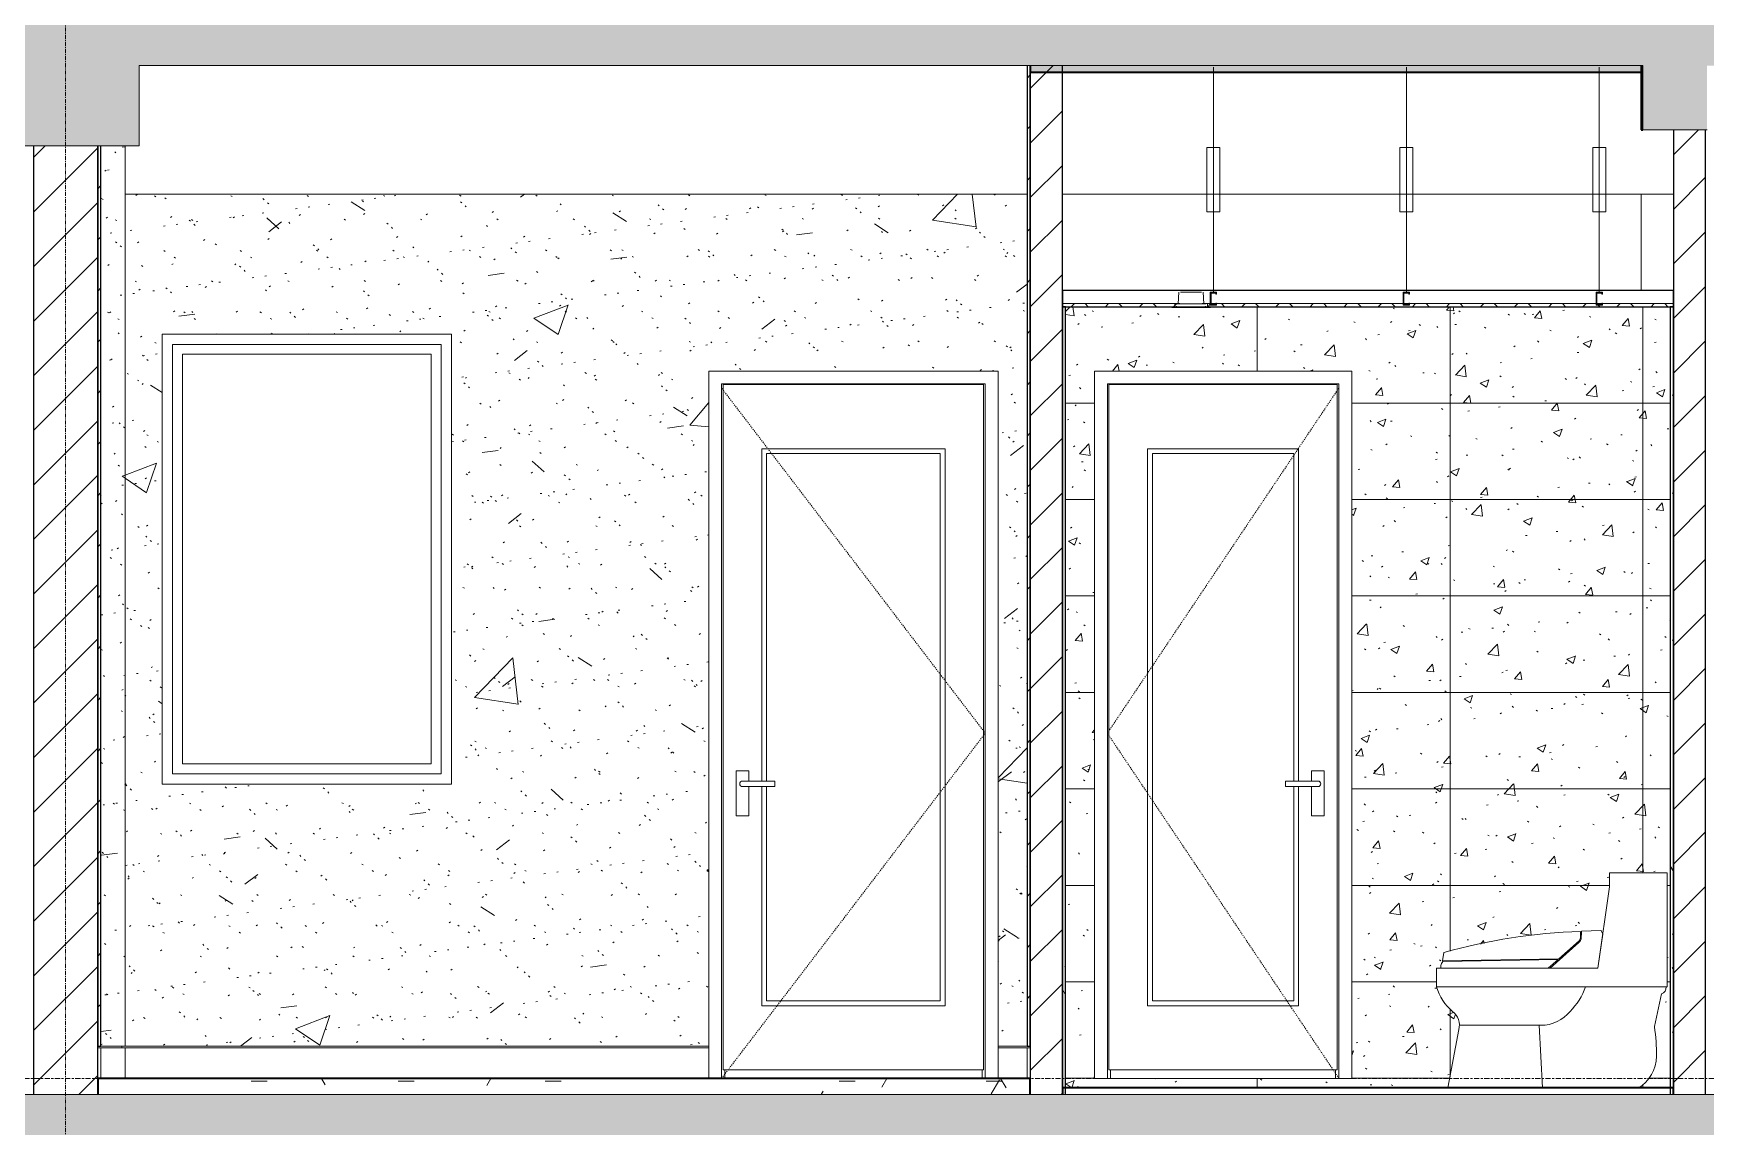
# Model space of a CAD drawing. Header units: millimetres. Extents: x -92143 to -2058, y -8802 to 35300.
# Drawn here: x -70037 to -64837, y 5450 to 8850 of the extents above; entities that cross this region are included whole.
import ezdxf

# ---------------------------------------------------------------- set-up
doc = ezdxf.new("R2010")
doc.units = ezdxf.units.MM
for name, pattern in [('Centre', [31.75, 6.35, -4.7625, 15.875, -4.7625]), ('Dash', [6.35, 3.175, -3.175]), ('Grid Line', [22.225, 12.7, -3.175, 3.175, -3.175])]:
    doc.linetypes.add(name, pattern=pattern)
for name, color, linetype, lineweight in [('0-1', 7, 'Continuous', 5), ('A-CLNG-1', 250, 'Continuous', 25), ('A-CLNG-2', 7, 'Continuous', 9), ('A-CLNG-PATT-1', 9, 'Continuous', 9), ('A-DETL-GENF', 92, 'Continuous', 9), ('A-DETL-GENF-1', 7, 'Continuous', 9), ('A-DETL-GENF-HDLN-1', 7, 'Dash', 9), ('A-DETL-THIN', 151, 'Continuous', 9), ('A-DOOR', 31, 'Continuous', 9), ('A-DOOR-1', 7, 'Continuous', 9), ('A-FLOR-1', 10, 'Continuous', 35), ('A-FLOR-HRAL', 11, 'Continuous', 9), ('A-FLOR-HRAL-1', 253, 'Continuous', 18), ('A-FLOR-HRAL-2', 9, 'Continuous', 9), ('A-FLOR-LEVL-2', 51, 'Centre', 9), ('A-FLOR-PATT-1', 7, 'Continuous', 9), ('A-FLOR-PATT-2', 67, 'Continuous', 9), ('A-GLAZ', 151, 'Continuous', 9), ('A-GLAZ-1', 7, 'Continuous', 9), ('A-WALL-1', 7, 'Continuous', 9), ('A-WALL-2', 250, 'Continuous', 25), ('A-WALL-3', 113, 'Continuous', 25), ('A-WALL-PATT-1', 7, 'Continuous', 9), ('A-WALL-PATT-2', 9, 'Continuous', 9), ('A-WALL-PATT-4', 111, 'Continuous', 9), ('E-LITE-EQPM', 33, 'Continuous', 9), ('E-LITE-EQPM-1', 7, 'Continuous', 9), ('I-WALL-1', 250, 'Continuous', 25), ('I-WALL-2', 7, 'Continuous', 9), ('P-SANR-FIXT', 6, 'Continuous', 9), ('P-SANR-FIXT-1', 7, 'Continuous', 9), ('S-BEAM-1', 12, 'Continuous', 5), ('S-BEAM-2', 7, 'Continuous', 9), ('S-BEAM-3', 10, 'Continuous', 35), ('S-COLS-1', 7, 'Continuous', 9), ('S-GRID-1', 1, 'Grid Line', 9)]:
    doc.layers.add(name, color=color, linetype=linetype, lineweight=lineweight)
pattern_1 = [(45, (-51987.05, 14125), (-79.5495, 79.5495), [])]
pattern_2 = [(50, (-51987.05, 14125), (1093.104, -95.634), [114.3, -1257.3]), (355, (-51987, 14125), (-211.46, 1146.34), [91.44, -1005.84]), (100.451, (-51896, 14117), (881.656, 1050.7), [97.14, -1068.54]), (46.184, (-51987, 14429.8), (1626.475, -252.26), [171.45, -1885.95]), (96.636, (-51851.5, 14408.8), (1424.42, 1484.57), [145.71, -1602.81]), (351.184, (-51987, 14429.8), (1424.43, 1484.55), [137.16, -1508.76]), (21, (-51834.65, 14353.6), (909.686, -613.59), [114.3, -1257.3]), (326, (-51834.7, 14353.6), (370.81, 1105.13), [91.44, -1005.84]), (71.451, (-51758.8, 14302.5), (1280.503, 491.53), [97.14, -1068.54]), (37.5, (-51987.05, 14125), (18.531, 507.33), [50.292, -943.356, 50.292, -970.788, -1009.65]), (37.5, (-51987.05, 14125), (18.531, 507.33), [-2014.728, 50.292, -959.358]), (7.5, (-51987.05, 14125), (400.918, 601.084), [50.292, -531.876, 50.292, -920.496, -384.81]), (7.5, (-51987.05, 14125), (400.918, 601.084), [-1552.956, 50.292, -334.518]), (327.5, (-52326.9, 14125), (813.545, -34.374), [50.292, -330.708, 50.292, -1138.428, -1577.34]), (327.5, (-52326.9, 14125), (813.545, -34.374), [-1569.72, 50.292, -1527.048]), (317.5, (-52479.3, 14125), (888.775, 152.56), [50.292, -445.008, 50.292, -739.14, -1120.14]), (317.5, (-52479.3, 14125), (888.775, 152.56), [-1284.73, 50.29, -1069.85])]
pattern_3 = [(37.5, (-51987.05, 14125), (-4.7995, 146.8239), [5.029, -110.795, 5.029, -124.511, -123.825]), (37.5, (-51987.05, 14125), (-4.7995, 146.8239), [-245.364, 5.029, -118.796]), (7.5, (-51987.05, 14125), (134.8574, 215.0472), [5.029, -57.455, 5.029, -99.365, -40.005]), (7.5, (-51987.05, 14125), (134.8574, 215.0472), [-166.878, 5.029, -34.976]), (327.5, (-52080.78, 14125), (237.29776, 0.4316), [5.029, -33.071, 5.029, -132.131, -179.07]), (327.5, (-52080.78, 14125), (237.29776, 0.4316), [-175.26, 5.029, -174.041]), (317.5, (-52080.78, 14125), (229.067, 66.8792), [5.029, -14.021, 5.029, -84.887, -102.87]), (317.5, (-52080.78, 14125), (229.067, 66.8792), [-108.966, 5.029, -97.841])]
pattern_4 = [(0, (-51987.05, 14125), (609.6, 152.4), [50.292, -406.908, 50.292, -406.908, -2438.4]), (0, (-51987.05, 14125), (609.6, 152.4), [-914.4, 50.292, -864.108, 50.292, -406.908, -1066.8]), (0, (-51987.05, 14125), (609.6, 152.4), [-2286, 50.292, -254.508, 50.292, -711.708]), (120, (-51758.45, 14201.2), (-436.7823, 451.7291), [50.292, -406.908, 50.292, -2845.308]), (120, (-51758.45, 14201.2), (-436.7823, 451.7291), [-507.492, -406.908, 50.292, -864.108, -1524]), (120, (-51758.45, 14201.2), (-436.7823, 451.7291), [-1828.8, 50.292, -406.908, 50.292, -1016.508]), (120, (-51758.45, 14201.2), (-436.7823, 451.7291), [-2336.292, -254.508, 50.292, -711.708]), (240, (-51682.25, 14506), (-172.8177, -604.1291), [50.292, -406.908, 50.292, -406.908, -2438.4]), (240, (-51682.25, 14506), (-172.8177, -604.1291), [-914.4, 50.292, -864.108, 50.292, -406.908, -1066.8]), (240, (-51682.25, 14506), (-172.8177, -604.1291), [-2286, 50.292, -254.508, 50.292, -711.708])]
pattern_5 = [(45, (-51987.05, 14125), (-84.8528, 84.8528), [])]

# ---------------------------------------------------------------- blocks, each defined once
blk = doc.blocks.new('NCV_TKTC_KET CAU_rvt-1-TKCS_MẶT CẮT E')
at = {"layer": 'A-FLOR-PATT-1'}
h = blk.add_hatch(color=256, dxfattribs=at)
h.paths.add_polyline_path([(-74122.9, 8730), (-73236.9, 8730), (-73236.9, 8750), (-75336.9, 8750), (-75336.9, 8730), (-74739.4, 8730)])
h.paths.add_polyline_path([(-20336.9, 8730), (-20336.9, 8750), (-22235.3, 8750), (-22235.3, 8730), (-20484.2, 8730)])
h.paths.add_polyline_path([(-66936.9, 8730), (-65032.3, 8730), (-65032.3, 8750), (-66936.9, 8750)])
h.paths.add_polyline_path([(-22438.4, 8730), (-22435.3, 8730.3), (-22435.3, 8750), (-22438.4, 8749.9), (-22438.4, 8741.9)])
h.paths.add_polyline_path([(-28536.9, 8730), (-28536.9, 8750), (-30435.3, 8750), (-30435.3, 8730), (-28807.5, 8730)])
h.paths.add_polyline_path([(-58736.9, 8730), (-56833.3, 8730), (-56833.3, 8750), (-58736.9, 8750)])
h.paths.add_polyline_path([(-50536.9, 8730), (-48635.6, 8730), (-48635.6, 8750), (-50536.9, 8750)])
h.paths.add_polyline_path([(-30635.3, 8730), (-30635.3, 8750), (-30638.4, 8750), (-30638.4, 8730)])
h.paths.add_polyline_path([(-40434.4, 8730), (-40434.4, 8750), (-42336.9, 8750), (-42336.9, 8730), (-40521.7, 8730)])
h.paths.add_polyline_path([(-48435.6, 8730), (-48433.3, 8730), (-48433.3, 8750), (-48435.6, 8750)])
at = {"layer": 'S-BEAM-1'}
blk.add_hatch(color=256, dxfattribs=at).paths.add_polyline_path([(-65032.3, 8550), (-65032.3, 8750), (-65036.9, 8750), (-65036.9, 8550)])
at = {"layer": 'A-FLOR-1'}
for p, q in [((-66936.9, 8750), (-66936.9, 8730)), ((-66936.9, 8730), (-65032.3, 8730))]:
    blk.add_line(p, q, dxfattribs=at)
at = {"layer": 'S-BEAM-2'}
for p, q in [((-68136.9, 8350), (-69751.9, 8350)), ((-66946.9, 8350), (-68136.9, 8350)), ((-65036.9, 8350), (-66836.9, 8350)), ((-64936.9, 8350), (-65036.9, 8350))]:
    blk.add_line(p, q, dxfattribs=at)
at = {"layer": 'S-BEAM-3'}
for p, q in [((-65036.9, 8750.1), (-65036.9, 8550)), ((-65036.9, 8550), (-65032.3, 8550))]:
    blk.add_line(p, q, dxfattribs=at)
blk = doc.blocks.new('Railing - Railing-915971-TKCS_MẶT CẮT E')
at = {"layer": 'A-FLOR-HRAL-1'}
for p, q in [((-66936.9, 5695), (-66946.9, 5695)), ((-66946.9, 5695), (-66946.9, 5600)), ((-66936.9, 5600), (-66936.9, 5695)), ((-66946.9, 5600), (-66936.9, 5600))]:
    blk.add_line(p, q, dxfattribs=at)
at = {"layer": 'A-FLOR-HRAL-2'}
for p, q in [((-67037, 5600), (-67037, 5695)), ((-67037, 5695), (-66946.9, 5695))]:
    blk.add_line(p, q, dxfattribs=at)
blk = doc.blocks.new('Railing - Railing-915972-TKCS_MẶT CẮT E')
at = {"layer": 'A-FLOR-HRAL-1'}
for p, q in [((-69826.9, 5695), (-69836.9, 5695)), ((-69836.9, 5695), (-69836.9, 5600)), ((-69826.9, 5600), (-69826.9, 5695)), ((-69836.9, 5600), (-69826.9, 5600))]:
    blk.add_line(p, q, dxfattribs=at)
at = {"layer": 'A-FLOR-HRAL-2'}
for p, q in [((-69826.9, 5695), (-69751.9, 5695)), ((-69751.9, 5600), (-69751.9, 5695)), ((-69751.9, 5695), (-67937, 5695)), ((-67937, 5695), (-67937, 5600))]:
    blk.add_line(p, q, dxfattribs=at)
blk = doc.blocks.new('DOOR_CW_01 CANH MO-PANEL KINH - DIW_01-900x2200-CỬA GỖ VÂN LAMINATE-553393-TKCS_MẶT CẮT E')
at = {"layer": 'A-DETL-GENF-HDLN-1'}
for p, q in [((-50676.9, 6673.5), (-51496.9, 7747)), ((-51496.9, 5600), (-50676.9, 6673.5))]:
    blk.add_line(p, q, dxfattribs=at)
at = {"layer": 'A-DOOR-1'}
for p, q in [((-51496.9, 7760), (-51496.9, 5600)), ((-51496.9, 7760), (-50676.9, 7760)), ((-50681.9, 7758), (-51491.9, 7758)), ((-51491.9, 7758), (-51491.9, 5626)), ((-50681.9, 5626), (-50681.9, 7758)), ((-50676.9, 5600), (-50676.9, 7760)), ((-51371.9, 6524.5), (-51371.9, 7558)), ((-51371.9, 7558), (-50801.9, 7558)), ((-51356.9, 7543), (-51356.9, 6524.5)), ((-50816.9, 7543), (-51356.9, 7543)), ((-50816.9, 5841), (-50816.9, 7543)), ((-50801.9, 7558), (-50801.9, 5826)), ((-51412.2, 6556), (-51451.7, 6556)), ((-51451.7, 6556), (-51451.7, 6416)), ((-51412.2, 6524.5), (-51412.2, 6556)), ((-51356.9, 6524.5), (-51431.9, 6524.5)), ((-51356.9, 6507.5), (-51431.9, 6507.5)), ((-51412.2, 6416), (-51412.2, 6507.5)), ((-51371.9, 5826), (-51371.9, 6507.5)), ((-51356.9, 6524.5), (-51331.1, 6524.5)), ((-51356.9, 6507.5), (-51356.9, 5841)), ((-51331.1, 6507.5), (-51356.9, 6507.5)), ((-51331.1, 6524.5), (-51331.1, 6507.5)), ((-51451.7, 6416), (-51412.2, 6416)), ((-50801.9, 5826), (-51371.9, 5826)), ((-51356.9, 5841), (-50816.9, 5841)), ((-51536.9, 5695), (-51536.9, 5700)), ((-50636.9, 5700), (-50636.9, 5695)), ((-51491.9, 5626), (-50681.9, 5626)), ((-51486.9, 5626), (-51486.9, 5600)), ((-50686.9, 5626), (-50686.9, 5600))]:
    blk.add_line(p, q, dxfattribs=at)
for start, end in [(90, 180), (180, 270)]:
    blk.add_arc((-51431.9, 6516), 8.5, start, end, dxfattribs=at)
blk = doc.blocks.new('DOOR_CW_01 CANH MO-PANEL KINH - DIG_02-800x2200-CỬA NHÔM KÍNH-401063-TKCS_MẶT CẮT E')
at = {"layer": 'A-DETL-GENF-HDLN-1'}
for p, q in [((-50297.3, 6673.5), (-49577.3, 7747)), ((-49577.3, 5600), (-50297.3, 6673.5))]:
    blk.add_line(p, q, dxfattribs=at)
at = {"layer": 'A-DOOR-1'}
for p, q in [((-50297.3, 7760), (-50297.3, 5600)), ((-50297.3, 7760), (-49577.3, 7760)), ((-50292.3, 7758), (-50292.3, 5626)), ((-49582.3, 7758), (-50292.3, 7758)), ((-49582.3, 5626), (-49582.3, 7758)), ((-49577.3, 5600), (-49577.3, 7760)), ((-50172.3, 7558), (-49702.3, 7558)), ((-50172.3, 5826), (-50172.3, 7558)), ((-49717.3, 7543), (-50157.3, 7543)), ((-50157.3, 7543), (-50157.3, 5841)), ((-49717.3, 6524.5), (-49717.3, 7543)), ((-49702.3, 7558), (-49702.3, 6524.5)), ((-49662.1, 6556), (-49662.1, 6524.5)), ((-49622.6, 6556), (-49662.1, 6556)), ((-49622.6, 6416), (-49622.6, 6556)), ((-49743.2, 6524.5), (-49717.3, 6524.5)), ((-49743.2, 6507.5), (-49743.2, 6524.5)), ((-49717.3, 6507.5), (-49743.2, 6507.5)), ((-49642.3, 6524.5), (-49717.3, 6524.5)), ((-49717.3, 5841), (-49717.3, 6507.5)), ((-49642.3, 6507.5), (-49717.3, 6507.5)), ((-49702.3, 6507.5), (-49702.3, 5826)), ((-49662.1, 6507.5), (-49662.1, 6416)), ((-49662.1, 6416), (-49622.6, 6416)), ((-49702.3, 5826), (-50172.3, 5826)), ((-50157.3, 5841), (-49717.3, 5841)), ((-50292.3, 5626), (-49582.3, 5626)), ((-50287.3, 5600), (-50287.3, 5626)), ((-49587.3, 5600), (-49587.3, 5626))]:
    blk.add_line(p, q, dxfattribs=at)
for start, end in [(0, 90), (270, 360)]:
    blk.add_arc((-49642.3, 6516), 8.5, start, end, dxfattribs=at)
blk = doc.blocks.new('M_Fixed - 900 x 1400-901191-TKCS_MẶT CẮT E')
at = {"layer": 'A-GLAZ-1'}
for p, q in [((-53204.9, 6547), (-53204.9, 7883)), ((-53204.9, 7883), (-52368.9, 7883)), ((-52368.9, 7883), (-52368.9, 6547)), ((-53173.9, 6578), (-53173.9, 7852)), ((-53173.9, 7852), (-52399.9, 7852)), ((-52399.9, 7852), (-52399.9, 6578)), ((-52399.9, 6578), (-53173.9, 6578)), ((-52368.9, 6547), (-53204.9, 6547))]:
    blk.add_line(p, q, dxfattribs=at)
blk = doc.blocks.new('TOILET - TOILET-348229-TKCS_MẶT CẮT E')
at = {"layer": 'P-SANR-FIXT-1'}
for p, q in [((-48735.6, 6196.1), (-48772.1, 5942.7)), ((-48735.6, 6238.8), (-48735.6, 6196.1)), ((-48556.6, 6238.8), (-48735.6, 6238.8)), ((-48556.6, 5884.5), (-48556.6, 6238.8)), ((-48825.8, 6040.7), (-48825.8, 6057.1)), ((-48762.2, 6059.4), (-48823, 6057.8)), ((-48772.1, 5942.7), (-48756.8, 6048.9)), ((-48756.8, 6048.9), (-48760.2, 6058.1)), ((-49251, 5991.3), (-49254.7, 5965.3)), ((-48830.9, 6022.1), (-48920.2, 5942.7)), ((-48892.8, 5971.6), (-48829.5, 6027.8)), ((-48772.1, 5942.7), (-49273.5, 5942.7)), ((-49273.5, 5942.7), (-49273.5, 5884.5)), ((-49260.4, 5950.7), (-49260.4, 5942.7)), ((-49260.4, 5942.7), (-48926.9, 5942.7)), ((-49254.7, 5965.3), (-48892.8, 5971.6)), ((-48894.8, 5970), (-49253.9, 5963.7)), ((-48926.9, 5942.7), (-48894.8, 5970)), ((-48920.2, 5942.7), (-48772.1, 5942.7)), ((-49273.5, 5884.5), (-48556.6, 5884.5)), ((-48559.8, 5884.5), (-48556.6, 5884.5)), ((-48596, 5760.8), (-48574.2, 5863.3)), ((-49204, 5751.5), (-49237.9, 5570)), ((-48948.9, 5764.9), (-49202.5, 5764.9)), ((-48943.9, 5570), (-48954.1, 5764.9))]:
    blk.add_line(p, q, dxfattribs=at)
for centre, radius, start, end in [((-48763.6, 4249.5), 1808.7, 91.9695, 105.6338), ((-48847.1, 6039.8), 24, 312.6549, 353.3451), ((-48850.1, 6040.7), 24.3, 328, 0), ((-50067.9, 6068.4), 1244.9, 358.5564, 359.5142), ((-48762.2, 6057.2), 2.2, 24.5161, 91.4839), ((-49228.4, 5943), 32.8, 140.9297, 166.5514), ((-49128.9, 5924.8), 150, 195.5839, 230.9413), ((-49003.8, 5954.4), 206.2, 314.8639, 340.1683), ((-48578.4, 5881.7), 18.9, 283, 8.4414), ((-49259.2, 5764.2), 56.7, 347.0587, 50.9413), ((-48948.9, 5881.3), 116.3, 270, 321.1214), ((-49152.3, 5674.2), 563, 359.4277, 8.8404), ((-48706, 5669.8), 116.7, 300.6227, 359.4277)]:
    blk.add_arc(centre, radius, start, end, dxfattribs=at)
blk = doc.blocks.new('LIC_10-ĐÈN LED DOWNLIGHT ÂM TRẦN_ P_6W_ ÁNH SÁNG 4000K - LIC_10-ĐÈN LED DOWNLIGHT ÂM TRẦN_ P_6W_ ÁNH SÁNG 4000K-V2-TKCS_MẶT CẮT E')
at = {"layer": 'E-LITE-EQPM-1'}
for p, q in [((-41887.9, 8009), (-41887.9, 8000)), ((-41791, 8009), (-41882.9, 8009)), ((-41874.5, 8045), (-41877, 8009)), ((-41804.5, 8045), (-41869.4, 8045)), ((-41796.9, 8009), (-41799.4, 8045)), ((-41785.9, 8000), (-41785.9, 8009)), ((-41896.9, 8000), (-41896.9, 7998)), ((-41896.9, 7998), (-41891, 7998)), ((-41776.9, 7998), (-41896.9, 7998)), ((-41895.8, 8000), (-41893.4, 8000)), ((-41893.3, 8000), (-41876.1, 8000)), ((-41782.9, 8000), (-41891, 8000)), ((-41885.5, 8000), (-41882.1, 8000)), ((-41882, 8002), (-41882, 8000)), ((-41881.1, 8000), (-41878.6, 8000)), ((-41873.6, 8000), (-41800.3, 8000)), ((-41860.6, 8000), (-41853.3, 8000)), ((-41820.5, 8000), (-41813.3, 8000)), ((-41797.7, 8000), (-41780.6, 8000)), ((-41795.3, 8000), (-41792.7, 8000)), ((-41791.9, 8000), (-41791.9, 8002)), ((-41791.8, 8000), (-41788.4, 8000)), ((-41782.9, 7998), (-41776.9, 7998)), ((-41780.5, 8000), (-41778.1, 8000)), ((-41776.9, 7998), (-41776.9, 8000))]:
    blk.add_line(p, q, dxfattribs=at)
blk = doc.blocks.new('NCV_TKTC_TANG 2_rvt-1-TKCS_MẶT CẮT E')
at = {"layer": 'A-CLNG-PATT-1'}
h = blk.add_hatch(dxfattribs=at)
h.set_pattern_fill('FP_4', color=256, style=0, pattern_type=2)
h.set_pattern_definition([(45, (-51987.05, 14125), (-53.033, 53.033), []), (135, (-51987.05, 14125), (-53.033, -53.033), [])])
h.paths.add_polyline_path([(-66836.9, 8000), (-66483.4, 8000), (-66482.9, 8009), (-66836.9, 8010)])
h.paths.add_polyline_path([(-66374.9, 8000), (-64936.9, 8000), (-64936.9, 8010), (-65157.4, 8010), (-65157.4, 8005), (-65177.4, 8005), (-65177.4, 8010), (-65757.4, 8010), (-65757.4, 8005), (-65777.4, 8005), (-65777.4, 8010), (-66357.4, 8009), (-66357.4, 8005), (-66377.4, 8005), (-66377.4, 8010), (-66390.5, 8009), (-66390.5, 8000), (-66377.4, 8000)])
h.paths.add_polyline_path([(-65174.9, 8007.5), (-65159.9, 8007.5), (-65159.9, 8010), (-65174.9, 8010)])
h.paths.add_polyline_path([(-66359.9, 8007.5), (-66359.9, 8010), (-66374.9, 8009), (-66374.9, 8007.5)])
h.paths.add_polyline_path([(-65774.9, 8007.5), (-65759.9, 8007.5), (-65759.9, 8010), (-65774.9, 8010)])
at = {"layer": 'A-FLOR-PATT-2'}
h = blk.add_hatch(dxfattribs=at)
h.set_pattern_fill('FP_2', color=256, style=0, pattern_type=2)
h.set_pattern_definition(pattern_4)
h.paths.add_polyline_path([(-67032.7, 5550), (-66936.9, 5550), (-66936.9, 5600), (-69836.9, 5600), (-69836.9, 5550), (-67341, 5550)])
at = {"layer": 'A-WALL-PATT-1'}
h = blk.add_hatch(dxfattribs=at)
h.set_pattern_fill('FP_5', color=256, style=0, pattern_type=2)
h.set_pattern_definition(pattern_1)
h.paths.add_polyline_path([(-66946.9, 5700), (-66936.9, 5700), (-66936.9, 8750), (-66946.9, 8750), (-66946.9, 5977.7)])
h = blk.add_hatch(dxfattribs=at)
h.set_pattern_fill('FP_5', color=256, style=0, pattern_type=2)
h.set_pattern_definition(pattern_1)
h.paths.add_polyline_path([(-69836.9, 5700), (-69826.9, 5700), (-69826.9, 8500), (-69836.9, 8500), (-69836.9, 5977.7)])
at = {"layer": 'A-WALL-PATT-2'}
h = blk.add_hatch(dxfattribs=at)
h.set_pattern_fill('FP_1', color=256, style=0, pattern_type=2)
h.set_pattern_definition(pattern_5)
h.paths.add_polyline_path([(-66836.9, 5550), (-66836.9, 8750), (-66936.9, 8750), (-66936.9, 5550), (-66878.6, 5550)])
h = blk.add_hatch(dxfattribs=at)
h.set_pattern_fill('FP_1', color=256, style=0, pattern_type=2)
h.set_pattern_definition(pattern_5)
h.paths.add_polyline_path([(-64836.9, 5550), (-64836.9, 8550), (-64936.9, 8550), (-64936.9, 5550), (-64874.8, 5550)])
h = blk.add_hatch(dxfattribs=at)
h.set_pattern_fill('FP_7', color=256, style=0, pattern_type=2)
h.set_pattern_definition(pattern_2)
h.paths.add_polyline_path([(-69807.1, 5700), (-69751.9, 5700), (-69751.9, 8500), (-69826.9, 8500), (-69826.9, 5700)])
h = blk.add_hatch(dxfattribs=at)
h.set_pattern_fill('FP_6', color=256, style=0, pattern_type=2)
h.set_pattern_definition(pattern_3)
h.paths.add_polyline_path([(-69807.1, 5700), (-69751.9, 5700), (-69751.9, 8500), (-69826.9, 8500), (-69826.9, 5700)])
h = blk.add_hatch(dxfattribs=at)
h.set_pattern_fill('FP_7', color=256, style=0, pattern_type=2)
h.set_pattern_definition(pattern_2)
h.paths.add_polyline_path([(-66946.9, 5700), (-66946.9, 8350), (-69751.9, 8350), (-69751.9, 5700), (-67936.9, 5700), (-67936.9, 7800), (-67036.9, 7800), (-67036.9, 5700), (-67032.7, 5700)])
h.paths.add_polyline_path([(-69636.9, 6515), (-69636.9, 7915), (-68736.9, 7915), (-68736.9, 6515)])
h = blk.add_hatch(dxfattribs=at)
h.set_pattern_fill('FP_6', color=256, style=0, pattern_type=2)
h.set_pattern_definition(pattern_3)
h.paths.add_polyline_path([(-66946.9, 5700), (-66946.9, 8350), (-69751.9, 8350), (-69751.9, 5700), (-67936.9, 5700), (-67936.9, 7800), (-67036.9, 7800), (-67036.9, 5700), (-67032.7, 5700)])
h.paths.add_polyline_path([(-69636.9, 6515), (-69636.9, 7915), (-68736.9, 7915), (-68736.9, 6515)])
h = blk.add_hatch(dxfattribs=at)
h.set_pattern_fill('FP_2', color=256, style=0, pattern_type=2)
h.set_pattern_definition(pattern_4)
h.paths.add_polyline_path([(-66836.9, 5550), (-66826.9, 5550), (-66826.9, 8000), (-66836.9, 8000), (-66836.9, 5673.3)])
h = blk.add_hatch(dxfattribs=at)
h.set_pattern_fill('FP_8', color=256, style=0, pattern_type=2)
h.set_pattern_definition([(50, (-51987.05, 14125), (273.276, -23.909), [28.575, -314.325]), (355, (-51987.05, 14125), (-52.8646, 286.585), [22.86, -251.46]), (100.451, (-51964.28, 14123), (220.414, 262.6745), [24.285, -267.135]), (46.184, (-51987.05, 14201.2), (406.619, -63.0646), [42.863, -471.488]), (96.636, (-51953.17, 14195.94), (356.104, 371.141), [36.428, -400.703]), (351.184, (-51987.05, 14201.2), (356.107, 371.138), [34.29, -377.19]), (21, (-51948.95, 14182.15), (227.4212, -153.3982), [28.575, -314.325]), (326, (-51948.95, 14182.15), (92.7027, 276.282), [22.86, -251.46]), (71.451, (-51930, 14169.37), (320.1254, 122.8816), [24.285, -267.135]), (37.5, (-51987.05, 14125), (4.6325, 126.8326), [5.029, -243.383, 5.029, -250.241, -252.412]), (37.5, (-51987.05, 14125), (4.6325, 126.8326), [-503.682, 5.029, -247.383]), (7.5, (-51987.05, 14125), (100.2292, 150.2711), [5.029, -140.513, 5.029, -237.668, -96.202]), (7.5, (-51987.05, 14125), (100.2292, 150.2711), [-388.239, 5.029, -91.173]), (327.5, (-52072.01, 14125), (203.38684, -8.5935), [5.029, -90.221, 5.029, -292.151, -394.335]), (327.5, (-52072.01, 14125), (203.38684, -8.5935), [-392.43, 5.029, -389.306]), (317.5, (-52110.11, 14125), (222.1944, 38.1398), [5.029, -118.796, 5.029, -192.329, -280.035]), (317.5, (-52110.11, 14125), (222.1944, 38.1398), [-321.183, 5.029, -275.006])])
h.paths.add_polyline_path([(-66826.9, 5570), (-65637.9, 5570), (-65602.5, 5764.1), (-65604, 5776.8), (-65608, 5788.5), (-65614.6, 5799.3), (-65646, 5831.2), (-65662.2, 5855.8), (-65673.5, 5884.5), (-65673.5, 5942.7), (-65660.4, 5942.7), (-65660.4, 5950.7), (-65653.9, 5963.7), (-65294.8, 5970), (-65326.9, 5942.7), (-65320.2, 5942.7), (-65226.5, 6027.8), (-65223.3, 6037), (-65223, 6057.8), (-65160.2, 6058.1), (-65156.8, 6048.9), (-65135.6, 6196.1), (-65135.6, 6238.8), (-64956.6, 6238.8), (-64956.6, 5884.5), (-64959.8, 5884.5), (-64962.9, 5871.1), (-64969.8, 5864.9), (-64974.2, 5863.3), (-64996, 5760.8), (-64990.8, 5714.8), (-64989.3, 5668.6), (-64992.6, 5642.4), (-65001.6, 5617.6), (-65016.1, 5595.4), (-65035.1, 5577.1), (-65047, 5570), (-64946.9, 5570), (-64946.9, 8000), (-66382.9, 8000), (-66382.9, 7998), (-66491, 7998), (-66491, 8000), (-66826.9, 8000), (-66826.9, 5673.3)])
h.paths.add_polyline_path([(-66737.3, 5600), (-66737.3, 7800), (-65937.3, 7800), (-65937.3, 5600), (-66724.4, 5600)])
h.paths.add_polyline_path([(-65654.7, 5965.3), (-65651, 5991.3), (-65490, 6027.8), (-65369.1, 6046.5), (-65225.8, 6057.1), (-65227.2, 6035.7), (-65230.9, 6026.5), (-65294.8, 5971.6), (-65653.9, 5965.3)])
h = blk.add_hatch(dxfattribs=at)
h.set_pattern_fill('FP_9', color=256, style=0, pattern_type=2)
h.set_pattern_definition([(0, (-66831.94, 5600), (0, 300), []), (90, (-66831.94, 5600), (-600, 4e-14), [])])
h.paths.add_polyline_path([(-66826.9, 5570), (-65637.9, 5570), (-65602.5, 5764.1), (-65604, 5776.8), (-65608, 5788.5), (-65614.6, 5799.3), (-65646, 5831.2), (-65662.2, 5855.8), (-65673.5, 5884.5), (-65673.5, 5942.7), (-65660.4, 5942.7), (-65660.4, 5950.7), (-65653.9, 5963.7), (-65294.8, 5970), (-65326.9, 5942.7), (-65320.2, 5942.7), (-65226.5, 6027.8), (-65223.3, 6037), (-65223, 6057.8), (-65160.2, 6058.1), (-65156.8, 6048.9), (-65135.6, 6196.1), (-65135.6, 6238.8), (-64956.6, 6238.8), (-64956.6, 5884.5), (-64959.8, 5884.5), (-64962.9, 5871.1), (-64969.8, 5864.9), (-64974.2, 5863.3), (-64996, 5760.8), (-64990.8, 5714.8), (-64989.3, 5668.6), (-64992.6, 5642.4), (-65001.6, 5617.6), (-65016.1, 5595.4), (-65035.1, 5577.1), (-65047, 5570), (-64946.9, 5570), (-64946.9, 8000), (-66382.9, 8000), (-66382.9, 7998), (-66491, 7998), (-66491, 8000), (-66826.9, 8000), (-66826.9, 5673.3)])
h.paths.add_polyline_path([(-66737.3, 5600), (-66737.3, 7800), (-65937.3, 7800), (-65937.3, 5600), (-66724.4, 5600)])
h.paths.add_polyline_path([(-65654.7, 5965.3), (-65651, 5991.3), (-65490, 6027.8), (-65369.1, 6046.5), (-65225.8, 6057.1), (-65227.2, 6035.7), (-65230.9, 6026.5), (-65294.8, 5971.6), (-65653.9, 5965.3)])
h = blk.add_hatch(dxfattribs=at)
h.set_pattern_fill('FP_2', color=256, style=0, pattern_type=2)
h.set_pattern_definition(pattern_4)
h.paths.add_polyline_path([(-64946.9, 5550), (-64936.9, 5550), (-64936.9, 8000), (-64946.9, 8000), (-64946.9, 5673.3)])
at = {"layer": 'A-CLNG-1'}
for p, q in [((-64936.9, 8050), (-66836.9, 8050)), ((-66836.9, 8050), (-66836.9, 8000)), ((-64936.9, 8000), (-64936.9, 8050)), ((-66836.9, 8000), (-66491, 8000)), ((-66382.9, 8000), (-64936.9, 8000))]:
    blk.add_line(p, q, dxfattribs=at)
at = {"layer": 'A-CLNG-2'}
for p, q in [((-66471.5, 8010), (-66836.9, 8010)), ((-66377, 8010), (-66402.4, 8010)), ((-66358.1, 8010), (-66374.9, 8010)), ((-65777, 8010), (-66357.4, 8010)), ((-65758.1, 8010), (-65774.9, 8010)), ((-65177, 8010), (-65757.4, 8010)), ((-65158.1, 8010), (-65174.9, 8010)), ((-64936.9, 8010), (-65157.4, 8010))]:
    blk.add_line(p, q, dxfattribs=at)
at = {"layer": 'A-FLOR-1'}
for p, q in [((-66936.9, 5600), (-69836.9, 5600)), ((-69836.9, 5600), (-69836.9, 5550)), ((-66936.9, 5550), (-66936.9, 5600)), ((-64936.9, 5570), (-66836.9, 5570)), ((-66836.9, 5570), (-66836.9, 5550)), ((-64936.9, 5550), (-64936.9, 5570))]:
    blk.add_line(p, q, dxfattribs=at)
at = {"layer": 'A-WALL-1'}
for p, q in [((-69761.9, 5700), (-69761.9, 5695)), ((-67936.9, 5695), (-67936.9, 5700)), ((-67036.9, 5700), (-67036.9, 5695))]:
    blk.add_line(p, q, dxfattribs=at)
at = {"layer": 'A-WALL-2'}
for p, q in [((-66936.9, 8750), (-66936.9, 5550)), ((-66836.9, 5550), (-66836.9, 8750)), ((-64936.9, 8550), (-64936.9, 5550)), ((-64836.9, 5550), (-64836.9, 8550))]:
    blk.add_line(p, q, dxfattribs=at)
at = {"layer": 'I-WALL-1'}
for p, q in [((-66946.9, 8750), (-66946.9, 5700)), ((-66936.9, 5700), (-66936.9, 8750)), ((-69836.9, 8500), (-69836.9, 5700)), ((-69826.9, 5700), (-69826.9, 8500)), ((-66826.9, 8000), (-66836.9, 8000)), ((-66836.9, 8000), (-66836.9, 5550)), ((-66826.9, 5550), (-66826.9, 8000)), ((-64946.9, 8000), (-64946.9, 5550)), ((-64936.9, 8000), (-64946.9, 8000)), ((-64936.9, 5550), (-64936.9, 8000)), ((-69836.9, 5700), (-69826.9, 5700)), ((-66946.9, 5700), (-66936.9, 5700))]:
    blk.add_line(p, q, dxfattribs=at)
at = {"layer": 'I-WALL-2'}
for p, q in [((-69751.9, 5700), (-69751.9, 8500)), ((-69636.9, 6515), (-69636.9, 7915)), ((-69636.9, 7915), (-68736.9, 7915)), ((-68736.9, 7915), (-68736.9, 6515)), ((-67936.9, 5700), (-67936.9, 7800)), ((-67936.9, 7800), (-67036.9, 7800)), ((-67036.9, 7800), (-67036.9, 5700)), ((-66737.3, 5600), (-66737.3, 7800)), ((-66737.3, 7800), (-65937.3, 7800)), ((-65937.3, 7800), (-65937.3, 5600)), ((-68736.9, 6515), (-69636.9, 6515)), ((-69826.9, 5700), (-69751.9, 5700)), ((-69751.9, 5700), (-67936.9, 5700)), ((-67036.9, 5700), (-66946.9, 5700)), ((-65937.3, 5600), (-66737.3, 5600))]:
    blk.add_line(p, q, dxfattribs=at)
at = {"layer": 'S-COLS-1'}
blk.add_line((-65036.9, 8050), (-65036.9, 8350), dxfattribs=at)
at = {"layer": 'A-DOOR'}
for name in ['DOOR_CW_01 CANH MO-PANEL KINH - DIW_01-900x2200-CỬA GỖ VÂN LAMINATE-553393-TKCS_MẶT CẮT E', 'DOOR_CW_01 CANH MO-PANEL KINH - DIG_02-800x2200-CỬA NHÔM KÍNH-401063-TKCS_MẶT CẮT E']:
    blk.add_blockref(name, (-16400, 0), dxfattribs=at)
at = {"layer": 'A-FLOR-HRAL'}
for name in ['Railing - Railing-915972-TKCS_MẶT CẮT E', 'Railing - Railing-915971-TKCS_MẶT CẮT E']:
    blk.add_blockref(name, (0, 0), dxfattribs=at)
at = {"layer": 'A-GLAZ'}
blk.add_blockref('M_Fixed - 900 x 1400-901191-TKCS_MẶT CẮT E', (-16400, 0), dxfattribs=at)
at = {"layer": 'E-LITE-EQPM'}
blk.add_blockref('LIC_10-ĐÈN LED DOWNLIGHT ÂM TRẦN_ P_6W_ ÁNH SÁNG 4000K - LIC_10-ĐÈN LED DOWNLIGHT ÂM TRẦN_ P_6W_ ÁNH SÁNG 4000K-V2-TKCS_MẶT CẮT E', (-24600, 0), dxfattribs=at)
at = {"layer": 'P-SANR-FIXT'}
blk.add_blockref('TOILET - TOILET-348229-TKCS_MẶT CẮT E', (-16400, 0), dxfattribs=at)
blk = doc.blocks.new('Repeating Detail - THANH TREO TRẦN 700-V208-TKCS_MẶT CẮT E')
at = {"layer": 'A-DETL-GENF'}
for points in [[(-66377.4, 28405), (-66357.4, 28405), (-66357.4, 28411), (-66359.9, 28407.5), (-66374.9, 28407.5), (-66374.9, 28442.5), (-66359.9, 28442.5), (-66357.4, 28439), (-66357.4, 28445), (-66377.4, 28445)], [(-65777.4, 28405), (-65757.4, 28405), (-65757.4, 28411), (-65759.9, 28407.5), (-65774.9, 28407.5), (-65774.9, 28442.5), (-65759.9, 28442.5), (-65757.4, 28439), (-65757.4, 28445), (-65777.4, 28445)], [(-65177.4, 28405), (-65157.4, 28405), (-65157.4, 28411), (-65159.9, 28407.5), (-65174.9, 28407.5), (-65174.9, 28442.5), (-65159.9, 28442.5), (-65157.4, 28439), (-65157.4, 28445), (-65177.4, 28445)]]:
    blk.add_hatch(color=256, dxfattribs=at).paths.add_polyline_path(points)
for p, q in [((-66367.4, 28445), (-66367.4, 29145)), ((-65767.4, 28445), (-65767.4, 29145)), ((-65167.4, 28445), (-65167.4, 29145)), ((-66387.4, 28895), (-66347.4, 28895)), ((-66387.4, 28695), (-66387.4, 28895)), ((-66347.4, 28895), (-66347.4, 28695)), ((-65787.4, 28895), (-65747.4, 28895)), ((-65787.4, 28695), (-65787.4, 28895)), ((-65747.4, 28895), (-65747.4, 28695)), ((-65187.4, 28895), (-65147.4, 28895)), ((-65187.4, 28695), (-65187.4, 28895)), ((-65147.4, 28895), (-65147.4, 28695)), ((-66347.4, 28695), (-66387.4, 28695)), ((-65747.4, 28695), (-65787.4, 28695)), ((-65147.4, 28695), (-65187.4, 28695)), ((-66357.4, 28445), (-66377.4, 28445)), ((-66377.4, 28445), (-66377.4, 28405)), ((-66357.4, 28445), (-66377.4, 28445)), ((-66377.4, 28445), (-66377.4, 28405)), ((-66357.4, 28439), (-66357.4, 28445)), ((-66357.4, 28439), (-66357.4, 28445)), ((-65757.4, 28445), (-65777.4, 28445)), ((-65777.4, 28445), (-65777.4, 28405)), ((-65757.4, 28445), (-65777.4, 28445)), ((-65777.4, 28445), (-65777.4, 28405)), ((-65757.4, 28439), (-65757.4, 28445)), ((-65757.4, 28439), (-65757.4, 28445)), ((-65157.4, 28445), (-65177.4, 28445)), ((-65177.4, 28445), (-65177.4, 28405)), ((-65157.4, 28445), (-65177.4, 28445)), ((-65177.4, 28445), (-65177.4, 28405)), ((-65157.4, 28439), (-65157.4, 28445)), ((-65157.4, 28439), (-65157.4, 28445)), ((-66377.4, 28405), (-66357.4, 28405)), ((-66377.4, 28405), (-66357.4, 28405)), ((-66374.9, 28442.5), (-66359.9, 28442.5)), ((-66374.9, 28407.5), (-66374.9, 28442.5)), ((-66374.9, 28407.5), (-66374.9, 28442.5)), ((-66374.9, 28442.5), (-66359.9, 28442.5)), ((-66359.9, 28407.5), (-66374.9, 28407.5)), ((-66359.9, 28407.5), (-66374.9, 28407.5)), ((-66359.9, 28442.5), (-66359.9, 28439)), ((-66359.9, 28442.5), (-66359.9, 28439)), ((-66359.9, 28439), (-66357.4, 28439)), ((-66359.9, 28439), (-66357.4, 28439)), ((-66357.4, 28411), (-66359.9, 28411)), ((-66359.9, 28411), (-66359.9, 28407.5)), ((-66357.4, 28411), (-66359.9, 28411)), ((-66359.9, 28411), (-66359.9, 28407.5)), ((-66357.4, 28405), (-66357.4, 28411)), ((-66357.4, 28405), (-66357.4, 28411)), ((-65777.4, 28405), (-65757.4, 28405)), ((-65777.4, 28405), (-65757.4, 28405)), ((-65774.9, 28442.5), (-65759.9, 28442.5)), ((-65774.9, 28407.5), (-65774.9, 28442.5)), ((-65774.9, 28407.5), (-65774.9, 28442.5)), ((-65774.9, 28442.5), (-65759.9, 28442.5)), ((-65759.9, 28407.5), (-65774.9, 28407.5)), ((-65759.9, 28407.5), (-65774.9, 28407.5)), ((-65759.9, 28442.5), (-65759.9, 28439)), ((-65759.9, 28442.5), (-65759.9, 28439)), ((-65759.9, 28439), (-65757.4, 28439)), ((-65759.9, 28439), (-65757.4, 28439)), ((-65757.4, 28411), (-65759.9, 28411)), ((-65759.9, 28411), (-65759.9, 28407.5)), ((-65757.4, 28411), (-65759.9, 28411)), ((-65759.9, 28411), (-65759.9, 28407.5)), ((-65757.4, 28405), (-65757.4, 28411)), ((-65757.4, 28405), (-65757.4, 28411)), ((-65177.4, 28405), (-65157.4, 28405)), ((-65177.4, 28405), (-65157.4, 28405)), ((-65174.9, 28442.5), (-65159.9, 28442.5)), ((-65174.9, 28407.5), (-65174.9, 28442.5)), ((-65174.9, 28407.5), (-65174.9, 28442.5)), ((-65174.9, 28442.5), (-65159.9, 28442.5)), ((-65159.9, 28407.5), (-65174.9, 28407.5)), ((-65159.9, 28407.5), (-65174.9, 28407.5)), ((-65159.9, 28442.5), (-65159.9, 28439)), ((-65159.9, 28442.5), (-65159.9, 28439)), ((-65159.9, 28439), (-65157.4, 28439)), ((-65159.9, 28439), (-65157.4, 28439)), ((-65157.4, 28411), (-65159.9, 28411)), ((-65159.9, 28411), (-65159.9, 28407.5)), ((-65157.4, 28411), (-65159.9, 28411)), ((-65159.9, 28411), (-65159.9, 28407.5)), ((-65157.4, 28405), (-65157.4, 28411)), ((-65157.4, 28405), (-65157.4, 28411))]:
    blk.add_line(p, q, dxfattribs=at)

msp = doc.modelspace()

# ---------------------------------------------------------------- hatches: boundary and pattern name
at = {"layer": 'A-DETL-GENF-1'}
for points in [[(-77935.7, 8350), (-77935.7, 8750), (-73233.6, 8750), (-73233.6, 8550), (-73033.3, 8550), (-73033.3, 8750), (-70108.5, 8750), (-70108.5, 8500), (-69708.5, 8500), (-69708.5, 8750), (-65032.3, 8750), (-65032.3, 8550), (-64832.3, 8550), (-64832.3, 8750), (-61933.6, 8750), (-61933.6, 8500), (-61533.6, 8500), (-61533.6, 8750), (-56833.3, 8750), (-56833.3, 8550), (-56633.3, 8550), (-56633.3, 8750), (-53733.2, 8750), (-53733.2, 8500), (-53333.2, 8500), (-53333.2, 8750), (-48635.6, 8750), (-48635.6, 8550), (-48435.6, 8550), (-48435.6, 8750), (-45535.3, 8750), (-45535.3, 8500), (-45134.4, 8500), (-45134.4, 8750), (-40434.4, 8750), (-40434.4, 8550), (-40234.4, 8550), (-40234.4, 8750), (-37436.9, 8750), (-37436.9, 8500), (-37037.4, 8500), (-37037.4, 8750), (-33860.3, 8750), (-33860.3, 8500), (-33436.9, 8500), (-33436.9, 8750), (-30635.3, 8750), (-30635.3, 8550), (-30435.3, 8550), (-30435.3, 8750), (-25735.7, 8750), (-25735.7, 8500), (-25335.7, 8500), (-25335.7, 8750), (-22435.3, 8750), (-22435.3, 8550), (-22235.3, 8550), (-22235.3, 8750), (-17535.3, 8750), (-17535.3, 8350), (-17236.9, 8350), (-17236.9, 8950), (-78233.3, 8950), (-78233.3, 8350)], [(-17236.9, 4950), (-17236.9, 5550), (-78233.3, 5550), (-78233.3, 4950), (-77935.7, 4950), (-77935.7, 5350), (-73233.6, 5350), (-73233.6, 5150), (-73033.3, 5150), (-73033.3, 5350), (-70108.5, 5350), (-70108.5, 5100), (-69708.5, 5100), (-69708.5, 5350), (-65032.3, 5350), (-65032.3, 5150), (-64832.3, 5150), (-64832.3, 5350), (-61933.6, 5350), (-61933.6, 5100), (-61533.6, 5100), (-61533.6, 5350), (-56833.3, 5350), (-56833.3, 5150), (-56633.3, 5150), (-56633.3, 5350), (-53733.2, 5350), (-53733.2, 5100), (-53333.2, 5100), (-53333.2, 5350), (-48635.6, 5350), (-48635.6, 5150), (-48435.6, 5150), (-48435.6, 5350), (-45535.3, 5350), (-45535.3, 5100), (-45134.4, 5100), (-45134.4, 5350), (-40434.4, 5350), (-40434.4, 5150), (-40234.4, 5150), (-40234.4, 5350), (-37436.9, 5350), (-37436.9, 5100), (-37037.4, 5100), (-37037.4, 5350), (-33860.3, 5350), (-33860.3, 5100), (-33436.9, 5100), (-33436.9, 5350), (-30635.3, 5350), (-30635.3, 5150), (-30435.3, 5150), (-30435.3, 5350), (-25735.7, 5350), (-25735.7, 5100), (-25335.7, 5100), (-25335.7, 5350), (-22435.3, 5350), (-22435.3, 5150), (-22235.3, 5150), (-22235.3, 5350), (-17535.3, 5350), (-17535.3, 4950)]]:
    msp.add_hatch(color=256, dxfattribs=at).paths.add_polyline_path(points)
at = {"layer": 'A-WALL-PATT-4'}
h = msp.add_hatch(dxfattribs=at)
h.set_pattern_fill('FP_1', color=256, style=0, pattern_type=2)
h.set_pattern_definition(pattern_5)
h.paths.add_polyline_path([(-69836.9, 5550), (-69836.9, 8500), (-70036.9, 8500), (-70036.9, 5550)])

# ---------------------------------------------------------------- linework, layer by layer
at = {"layer": 'A-DETL-THIN'}
for p, q in [((-69708.5, 8500), (-69708.5, 8750)), ((-69708.5, 8750), (-65032.3, 8750)), ((-65032.3, 8750), (-65032.3, 8550)), ((-65032.3, 8550), (-64832.3, 8550)), ((-70108.5, 8500), (-69708.5, 8500)), ((-37037.4, 5550), (-78233.3, 5550))]:
    msp.add_line(p, q, dxfattribs=at)
at = {"layer": 'A-FLOR-LEVL-2'}
msp.add_line((-92142.8, 5600), (-5549.7, 5600), dxfattribs=at)
at = {"layer": 'A-WALL-3'}
for p, q in [((-70036.9, 8500), (-70036.9, 5550)), ((-69836.9, 5550), (-69836.9, 8500))]:
    msp.add_line(p, q, dxfattribs=at)
at = {"layer": 'S-GRID-1'}
msp.add_line((-69936.9, -3701.5), (-69936.9, 30542.5), dxfattribs=at)

# ---------------------------------------------------------------- block references
at = {"layer": '0-1'}
for name in ['NCV_TKTC_KET CAU_rvt-1-TKCS_MẶT CẮT E', 'NCV_TKTC_TANG 2_rvt-1-TKCS_MẶT CẮT E']:
    msp.add_blockref(name, (0, 0), dxfattribs=at)
at = {"layer": 'A-DETL-GENF'}
msp.add_blockref('Repeating Detail - THANH TREO TRẦN 700-V208-TKCS_MẶT CẮT E', (0, -20400), dxfattribs=at)

doc.saveas('drawing.dxf')
